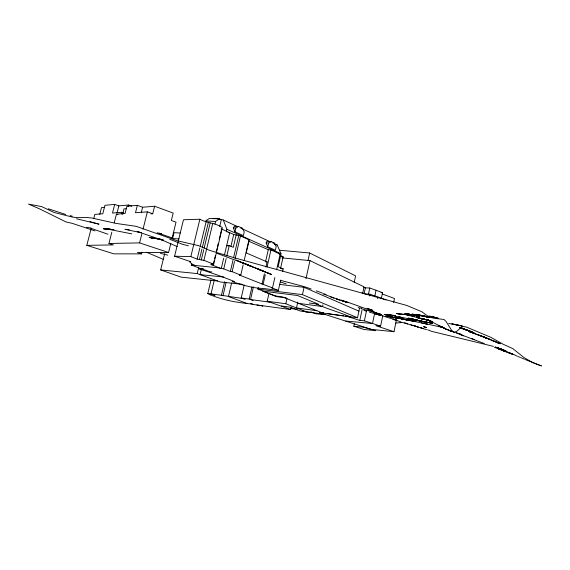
<?xml version="1.0" encoding="UTF-8"?>
<svg xmlns="http://www.w3.org/2000/svg" width="570" height="570" viewBox="0 0 570 570"><rect width="100%" height="100%" fill="white"/><g stroke="black" fill="none" stroke-linecap="round" stroke-linejoin="round"><path stroke-width="0.85" d="M393.671 302.499L394.49 298.488L382.149 293.942M323.14 313.828L371.391 329.396L394.005 331.697L396.271 320.625M394.005 331.697L375.879 325.705L380.603 326.14L382.876 315.153M374.832 296.051L376.043 290.265L369.759 288.007L365.356 287.836L363.738 287.259M374.661 313.258L372.502 323.482L364.387 320.832L359.791 320.44L346.375 316.079M377.646 298.773L378.031 297.07L386.025 299.941M381.358 298.416L382.555 292.674L376.043 290.265M364.137 293.621L365.356 287.836M359.791 320.44L361.95 310.201M368.541 293.828L369.759 288.007M364.387 320.832L366.553 310.529M369.617 295.93L369.98 294.213L378.031 297.07M353.828 326.232L363.624 327.223L375.787 330.7L364.102 329.51L353.828 326.232L354.348 323.753M345.448 316.101L357.533 317.768L359.485 308.52M362.598 293.785L364.059 286.845L309.973 260.611L282.029 257.889M354.155 282.606L355.587 275.866L309.667 252.994L279.435 250.23M322.912 304.879L322.549 306.56L298.659 303.382M281.388 305.955L290.486 307.209L300.091 310.956L323.112 314.084L323.475 312.41M308.014 260.462L309.667 252.994M357.533 317.768L302.442 294.64L304.059 287.323L279.628 284.401M305.969 278.709L309.973 260.611M250.601 303.425L253.593 304.537L290.679 309.531L291.249 306.952M297.789 302.043L296.486 307.921L316.884 310.721L322.649 313.051L319.414 312.602L323.112 314.084M306.51 311.854L285.827 303.746L286.974 298.616M269.353 302.093L267.202 301.245L268.919 293.685M280.668 280.07L278.338 290.415L271.626 287.772L272.51 287.879L274.861 277.497M276.628 269.71L280.148 254.142L270.957 249.917L268.299 249.696L248.926 241.324M280.433 256.108L280.974 253.743L277.255 245.029L274.84 243.91M280.497 268.598L283.162 256.806L280.383 255.531M282.613 271.441L283.197 268.855L278.16 266.689L280.853 254.783L279.257 254.07M268.299 249.696L265.542 261.78L267.095 261.922L265.934 267.017M272.51 287.879L262.058 283.995L264.38 273.807M263.155 284.117L265.299 274.712M267.059 267.017L270.957 249.917M253.08 300.518L249.197 299.051L251.947 287.102M253.443 286.824L250.522 299.549L270.023 302.178L290.679 309.531M286.332 297.925L277.227 296.735L257.939 289.047L258.303 287.48M267.736 246.782L268.577 243.084L270.999 241.552L274.533 243.191L276.186 246.596L275.36 250.223L267.736 246.782L266.112 242.906L266.931 241.253L270.999 241.552M245.1 299.428L241.195 297.968L244.202 284.979M243.176 264.793L240.775 275.132L232.125 271.655L234.512 261.438M235.111 258.88L240.483 235.894L233.714 234.484L221.082 228.798M231.627 282.955L228.449 296.578L247.216 303.511C234.42 302.143 221.901 299.663 209.995 294.647L211.021 294.79L207.786 293.614L211.035 279.899M244.181 260.483L248.983 239.806L240.483 235.894M249.111 240.462L246.226 252.916L267.095 261.922M232.125 271.655L230.351 271.47L223.768 268.869L226.197 258.524M226.81 255.937L229.24 245.599L226.71 245.399L228.321 246.09M230.943 246.29L233.714 234.484M234.961 231.826L235.852 228.029L238.509 226.468L242.407 228.278L244.252 231.897L243.369 235.652L234.961 231.826L233.387 227.872L234.405 226.219L238.509 226.468M242.571 298.481L221.438 295.296L224.63 281.68M236.251 234.662L233.28 247.337L229.24 245.599M222.963 295.837L226.14 282.285M230.351 271.47L232.938 260.419M233.536 257.868L238.709 235.773M223.668 258.296L221.238 268.613L210.857 264.516L213.201 264.751L214.206 260.504M214.612 258.809L215.417 255.41M216.222 252.011L217.028 248.62M217.434 246.917L218.239 243.525M219.243 239.279L221.659 229.09M213.201 264.751L211.32 264.01L213.665 264.238L222.364 227.558C215.382 222.749 207.074 223.219 199.863 219.236L183.483 219.749L174.577 256.222L190.736 261.694L189.404 261.58L192.275 264.323L195.154 265.449L217.811 267.757L223.768 268.869M207.786 293.614L211.741 294.149L214.968 295.324L211.014 293.885L214.277 280.098M226.311 231.805L226.91 229.254L223.262 219.992L216.158 218.317L212.995 218.702M224.48 254.854L229.71 232.681L228 232.567M201.324 269.503L200.099 274.619L223.839 277.027M213.665 264.238L203.925 260.326L212.802 223.155M214.968 224.031L215.574 221.481L219.258 218.944L221.281 219.878L219.735 226.397M203.925 260.326L197.156 259.115L199.849 247.9M200.262 246.176L206.062 222.029M199.493 259.35L201.98 248.976M202.393 247.245L208.406 222.179M164.666 253.671L160.669 269.923L197.227 273.572L198.645 267.658M201.281 260.062L203.761 249.717M204.174 247.993L210.159 222.984M174.577 256.222L190.843 256.621L199.863 219.236M278.338 290.415L263.376 288.484C252.574 288.199 242.507 284.986 232.382 281.73L232.61 281.338L234.348 281.516C222.728 276.771 210.971 272.638 199.051 268.94L199.087 268.463L201.025 268.769L191.356 265.057L191.762 263.354M142.008 252.147L141.574 253.871L137.448 252.538L168.578 252.503L170.85 243.233M172.09 238.174L176.016 222.172L171.363 220.49L173.187 213.066L154.598 206.24L142.628 207.238L137.363 205.328L126.903 206.24L125.051 213.515L116.43 214.149L114.228 222.777M172.689 238.203L174.042 232.667L180.22 233.023M151.007 213.9L152.717 213.779L154.598 206.24M111.798 232.261L108.934 243.476L139.6 242.898L141.759 234.277M143.056 229.104L147.374 211.855L152.717 213.779M137.363 205.328L135.496 212.738L147.374 211.855M141.388 212.154L142.628 207.238M121.681 213.985L122.108 212.304L123.134 212.667L122.707 214.349M128.1 206.675L128.528 205.008L131.748 206.169M128.528 205.008L118.838 205.87L114.698 204.402L112.482 213.045L122.108 212.304M117.071 212.767L118.838 205.87M99.778 214.277L101.496 207.615L104.702 207.33M141.574 253.871L113.779 253.842L86.804 245.342L91.043 229.012M93.715 218.695L94.834 214.398L102.778 213.786L104.965 205.3L114.698 204.402M432.573 322.036L429.217 320.575L446.182 329.147L439.007 325.684L445.099 328.776L454.554 332.253L457.033 331.113L462.391 326.282L466.524 327.116L490.727 337.262L502.94 344.13L512.879 348.662L523.916 357.511L532.629 362.584L538.785 365.014A141.916 32.034 -83.3 0 0 540.424 365.548L541.5 365.911L525.127 359.492M395.715 323.069L401.088 322.577L400.183 322.641M126.44 208.698L123.889 208.912L123.134 212.667M395.053 315.495L384.28 314.519L395.088 315.566L392.431 315.481M86.804 245.342L113.409 244.922L108.934 243.476M395.544 315.502L393.535 315.524L394.647 315.516M112.411 229.461L113.993 229.489M110.046 229.425L103.555 228.591L112.632 229.496L103.327 228.748L110.167 229.382M129.397 229.838L124.937 229.311L141.631 232.809L137.163 231.548L162.935 240.276L160.562 239.421L177.263 246.582M369.98 294.213L365.363 293.985L362.043 292.802M107.915 229.304L110.266 229.432L105.828 228.969L112.81 229.696L108.136 229.261M219.258 218.944L209.389 218.395L205.699 220.911L215.574 221.481M381.045 292.595L382.555 292.674M240.768 228.178L242.407 228.278M233.387 227.872L235.852 228.029M171.983 238.495L179.037 238.951M272.909 243.077L274.533 243.191M393.093 315.552L388.298 315.125L393.955 315.659L387.628 314.854L391.683 315.402M266.112 242.906L268.577 243.084M422.391 315.623L412.032 314.106L421.073 315.595M325.655 314.633L316.286 313.849L310.7 312.075M389.809 315.26L391.554 315.41M281.502 256.664L283.162 256.806M398.152 313.728L407.899 314.754M345.726 321.045L372.524 323.482L380.603 326.14M281.174 268.662L283.197 268.855M422.256 315.787L414.012 314.455L421.871 315.68L417.276 315.11L419.812 315.452M401.137 314.106L407.165 314.775M191.356 265.057L195.154 265.449M203.355 268.691L201.11 268.456L209.546 271.69L211.791 271.926M408.084 314.775L405.377 314.49M217.569 280.989L181.132 277.148L160.669 269.923M422.391 315.78L414.761 314.44L428.839 317.511M242.792 284.373L220.262 281.972L197.227 273.572M91.079 228.021L86.54 227.359M240.775 275.132L239.208 274.954L262.058 283.995M257.939 289.047L302.442 294.64M392.238 317.034L385.441 316.036L407.08 319.934L401.159 318.801L404.607 319.478M290.458 308.477L297.177 309.353M153.408 238.253L149.048 237.462L161.83 239.5M309.368 303.019L318.438 304.209L297.547 295.517L262.663 291.106L274.619 295.88L282.556 296.906L316.877 310.714M387.215 314.918L390.899 315.402M267.202 301.245L285.827 303.746M211.014 293.885L221.438 295.296M241.195 297.968L249.197 299.051M327.315 313.593L343.717 315.858M247.123 303.475L252.923 304.287M448.676 323.439L462.363 326.054L451.846 323.888L461.344 325.748M421.8 321.366L394.782 316.029M391.319 315.41L386.531 314.604L395.865 316.264M396.243 317.597L394.639 317.355L395.63 317.519M389.203 316.642L392.616 317.162M427.885 322.52L431.64 323.097L417.717 320.418L432.63 323.29L421.43 321.323L408.605 318.26L412.231 319.243L409.417 318.224M409.232 314.22L406.097 313.735L413.613 314.918L419.798 316.557L404.857 313.443L407.978 314.041M106.077 228.791L131.77 233.871M358.138 307.665L361.686 308.22M406.346 323.226L400.796 322.307M408.034 318.48L414.447 319.628L413.4 319.428M397.041 317.711L398.637 317.982M404.237 319.008L400.86 318.373L402.47 318.651M412.573 321.003L415.088 321.437L402.627 319.072L411.055 320.711L403.617 319.286M161.759 239.493L155.411 238.445L159.743 239.222L158.154 238.93M394.397 317.611L390.97 316.948L399.249 318.473L395.815 317.861M405.954 314.619L404.75 314.412L426.866 319.848L416.649 317.462M403.147 319.193L402.149 319.015L405.605 319.628M400.86 318.373L401.836 318.552M427.186 322.392L416.699 320.119M393.386 317.412L396.82 318.046M431.055 316.557L429.858 316.243L436.421 317.768L428.611 316.143L438.544 318.245M414.169 320.967L412.523 320.661L415.943 321.316L413.485 320.81M411.59 320.825L442.334 327.315M423.852 323.411L427.386 324.095L421.301 322.862M167.737 255.139L160.441 253.315M409.417 319.984L411.041 320.304M406.488 319.407L408.099 319.727M422.662 319.029L428.79 320.262L421.522 318.687L430.713 320.753L423.446 319.015L431.454 321.352L427.301 319.905L430.322 321.053M413.122 321.102L414.098 321.302L410.614 320.589M423.111 321.665L424.137 321.879L409.787 318.445L423.111 321.665L412.516 319.022M493.456 346.375L431.754 331.377L427.628 329.759M160.704 239.236L163.298 239.799M412.737 320.682L414.433 321.053L412.808 320.689M434.041 317.134L437.368 317.882M427.236 316.927L421.294 315.303L429.402 317.347M419.634 318.309L423.809 319.271M424.686 316.272L428.12 317.062L423.424 315.773L426.852 316.706M70.089 215.603L72.29 216.172M188.499 245.848L181.859 244.081L169.71 239.258M274.662 244.388L277.255 245.029M416.278 319.962L408.134 318.174L417.318 320.262M423.824 316.186L420.446 315.338L425.092 316.514L419.192 314.811M429.858 316.243L433.563 317.198M375.039 313.828L378.373 314.697L369.438 312.161M443.025 327.486L440.468 326.824L443.916 327.729L441.372 327.023M361.245 308.698L369.438 311.063M280.49 280.326L304.522 286.71M376.065 314.091L382.356 315.858M413.107 325.506L406.652 323.667M157.113 232.674L172.054 237.904M410.942 324.914L423.439 328.648L420.503 327.786M159.657 233.337L161.709 233.914L159.194 233.144M392.851 319.143L396.015 320.041L383.339 316.165M380.375 315.267L377.084 314.327L379.378 314.982M107.929 234.227L90.872 228.292M89.946 221.623L99.038 224.181L76.537 218.773M393.784 319.414L396.934 320.326L394.711 319.67L395.623 319.955M459.627 327.779L466.289 329.909L462.477 328.648M341.43 300.547L345.128 301.673L336.507 298.951L340.212 300.162M376.599 313.265L381.059 314.59L375.295 312.802L379.691 314.327L376.307 313.251L378.658 313.999L373.243 311.911L380.019 314.305L368.612 310.002M280.39 281.936L286.197 283.86M426.581 329.674L421.308 328.028M363.852 310.415L366.132 311.113M65.678 214.463L48.265 208.784M461.472 328.078L462.391 328.37L459.584 327.465L462.562 328.427L461.208 327.985M404.479 322.99L407.514 323.938M472.808 332.852L469.217 331.712L485.034 337.469L477.218 334.341M459.399 327.422L462.391 328.37M454.554 332.253L448.198 330.137M342.656 300.917L347.515 302.499L343.867 301.288M338.979 299.763L322.684 293.778M400.959 321.943L396.122 320.262M497.667 347.771L506.146 351.113L495.252 346.995L503.766 350.108L498.337 347.992M375.559 312.894L378.972 314.006L369.004 310.422L370.065 310.835M461.244 327.999L464.215 328.983L463.31 328.669M461.422 328.064L464.215 328.983M441.501 326.952L444.03 327.786M139.6 242.898L168.578 252.503M311.142 312.054L312.738 312.581L305.912 311.918L302.67 310.842M464.343 329.268L463.417 328.954L471.689 331.882L467.991 330.479M438.173 325.826L440.695 326.681M456.406 332.787L461.173 334.447L459.57 333.899M368.006 308.662L372.915 310.429L366.888 308.27M116.43 214.149L117.904 214.662M469.017 330.899L465.262 329.581L468.113 330.586M501.686 350.108L504.664 351.177L494.425 347.265M471.953 332.574L489.744 339.278L486.31 337.967M305.385 286.938L311.234 289.047M316.25 290.85L322.1 292.959M346.339 301.687L368.07 309.51M322.463 312.98L350.814 317.013C339.364 312.232 327.501 309.004 316.129 303.91M345.064 301.687L346.246 302.114M449.922 330.514L453.164 331.697M470.813 331.533L467.094 330.173L469.915 331.213M502.327 350.336L513.007 354.412M455.58 332.638L463.581 335.744L460.382 334.519M330.315 296.77L334.013 298.146M498.707 348.983L501.044 349.859L498.059 348.733M261.829 305.684L262.777 306.04L256.899 305M323.853 293.728L326.069 294.569M94.976 230.914L72.319 223.376L66.07 221.972L39.465 208.82L28.5 204.089L41.631 206.582L54.143 212.489L72.191 217.035L76.929 217.647L86.861 217.512L91.734 217.982L115.881 223.383L136.23 226.34L176.8 240.633L198.652 245.677L209.354 250.301L234.811 257.925L406.83 305.477L421.828 311.776L429.068 317.02L434.133 318.267L444.037 319.492L446.089 321.494L451.518 330.158L453.478 331.947M468.768 330.693L472.387 332.196L465.113 329.303L474.297 332.951L468.889 330.814M461.173 334.818L484.258 343.503M345 301.416L348.548 302.77M483.702 337.02L480.973 335.951L487.257 338.395M260.333 269.916L245.848 264.159L271.484 274.483L267.351 272.795M238.096 261.131L247.686 264.872M247.537 264.843L251.819 266.496M217.035 253.386L244.252 263.504M507.157 352.167L510.079 353.307M269.916 273.849L259.998 269.859L264.188 271.505M500.068 348.648L505.505 350.835L502.462 349.588M471.376 338.409L474.497 339.642M396.528 320.297L393.108 318.887M484.735 337.355L486.737 338.145M484.521 337.34L499.641 343.461L491.967 340.397L494.667 341.487M505.918 351.69L503.595 350.771L506.538 351.939M241.609 262.457L245.976 264.188M190.843 256.621L197.156 259.115M487.407 338.409L482.355 336.357M256.08 268.221L265.157 271.954M252.752 266.931L245.057 263.817M517.482 356.264L511.454 353.5M246.76 264.516L251.071 266.261L240.739 261.993M262.578 270.878L258.388 269.183L260.967 270.237M509.865 353.037L507.507 352.082L512.829 354.319M511.098 353.55L508.134 352.338L513.442 354.583M518.244 356.578L520.538 357.511M240.013 261.694L236.108 260.055M163.113 259.264L146.433 252.246M485.327 337.654L490.407 339.791M498.444 343.012L493.15 340.703M490.514 339.585L492.494 340.425M341.473 300.034L345.028 301.544L342.648 300.525M521.301 357.839L524.364 359.157M447.151 329.531L451.34 331.334M370.935 310.899L374.276 312.339M429.217 320.575L432.637 322.064M304.059 287.323L358.936 311.12M226.91 229.254L280.974 253.743M223.262 219.992L237.768 226.718M241.794 228.584L270.807 242.036M153.85 238.274L151.435 237.925L155.831 238.573L153.85 238.274M399.356 313.992L396.406 313.521L400.56 314.184L399.356 313.992M407.236 314.462L404.786 314.013L414.404 316.421L407.236 314.462M411.12 314.604L406.745 313.728L411.12 314.604M411.711 314.612L410.486 314.362L417.874 316.129L411.711 314.612M410.279 318.587L409.21 318.373L412.979 319.15L410.279 318.587M401.594 317.462L398.95 316.927L402.669 317.69L401.594 317.462M421.928 318.851L417.782 317.868L421.928 318.851M422.092 321.437L418.351 320.547L422.092 321.437M381.394 314.555L377.924 313.7L381.394 314.555M380.347 314.298L376.877 313.386L380.347 314.298M424.394 326.895L423.546 326.674L426.659 327.501L424.394 326.895M418.081 327.03L414.326 325.719L418.081 327.03M497.703 342.698L496.947 342.399L500.382 343.767L497.703 342.698"/></g></svg>
